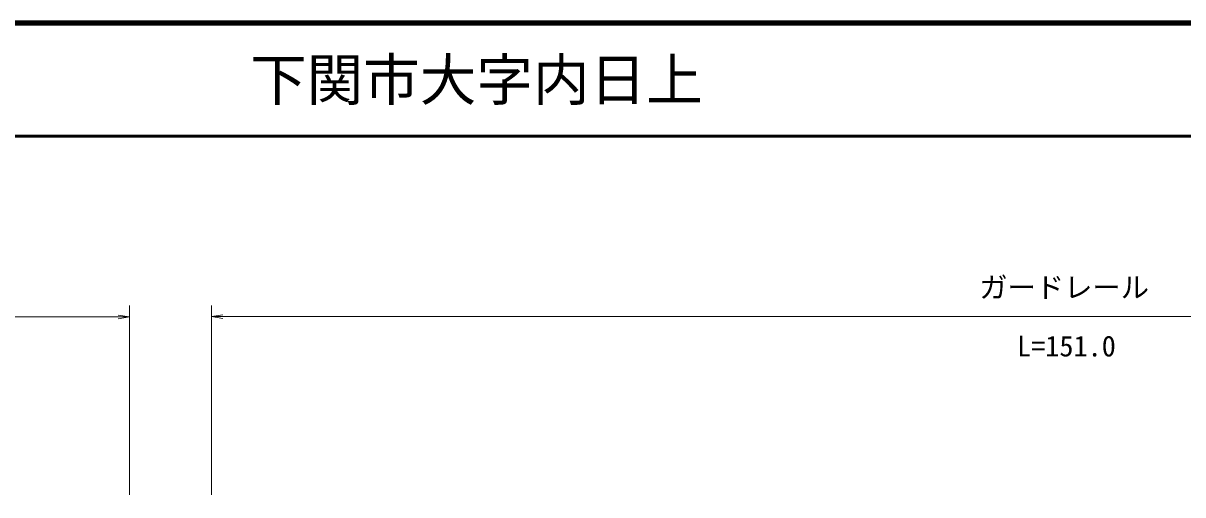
# Model space of a CAD drawing. Units: millimetres, scale not verified. Extents: x 40000 to 680000, y 20000 to 380000.
# Drawn here: x 384971 to 487459, y 338296 to 380000 of the extents above; entities that cross this region are included whole.
import ezdxf
from ezdxf.enums import TextEntityAlignment as Align

# ---------------------------------------------------------------- set-up
doc = ezdxf.new("R2010")
doc.units = ezdxf.units.MM
doc.header["$LTSCALE"] = 1000
for name, color, linetype, lineweight in [('M-STR-HTXT', 7, 'Continuous', 13), ('M-TTL', 2, 'Continuous', 140), ('M-TTL-LINE', 7, 'Continuous', 50)]:
    doc.layers.add(name, color=color, linetype=linetype, lineweight=lineweight)
doc.layers.add('M-TTL-TXT', color=7, linetype='Continuous')
doc.styles.add('ＭＳ ゴシック', font='')
doc.styles.get('ＭＳ ゴシック').set_extended_font_data('MS Gothic')

# ---------------------------------------------------------------- blocks, each defined once
blk = doc.blocks.new('open_arrow')
at = {"color": 0, "linetype": 'Continuous', "lineweight": -2}
blk.add_lwpolyline([(7.5, 1.25), (0, 0), (7.5, -1.25)], dxfattribs=at)

msp = doc.modelspace()

# ---------------------------------------------------------------- linework, layer by layer
at = {"layer": 'M-STR-HTXT'}
for p, q in [((394353, 338296), (394353, 355026)), ((401607, 338296), (401607, 355051)), ((169573, 354026), (394353, 354026)), ((401607, 354051), (552852, 354051))]:
    msp.add_line(p, q, dxfattribs=at)
at = {"layer": 'M-TTL'}
msp.add_line((680000, 380000), (40000, 380000), dxfattribs=at)
at = {"layer": 'M-TTL-LINE'}
msp.add_line((40000, 370000), (680000, 370000), dxfattribs=at)

# ---------------------------------------------------------------- block references
at = {"layer": 'M-STR-HTXT', "xscale": 133, "yscale": 133, "rotation": 180}
msp.add_blockref('open_arrow', (394353, 354026), dxfattribs=at)
at = {"layer": 'M-STR-HTXT', "xscale": 133, "yscale": 133}
msp.add_blockref('open_arrow', (401607, 354051), dxfattribs=at)

# ---------------------------------------------------------------- texts
at = {"layer": 'M-STR-HTXT', "style": 'ＭＳ ゴシック'}
msp.add_text('ガードレール', height=1833, dxfattribs=at).set_placement((469471, 356642), align=Align.MIDDLE_LEFT)
msp.add_text('L=151.0', height=1833, dxfattribs=at).set_placement((477175, 349983), align=Align.BOTTOM_CENTER)
at = {"layer": 'M-TTL-TXT', "style": 'ＭＳ ゴシック'}
msp.add_text('下関市大字内日上', height=3666, dxfattribs=at).set_placement((405024, 375000), align=Align.MIDDLE_LEFT)

doc.saveas('drawing.dxf')
